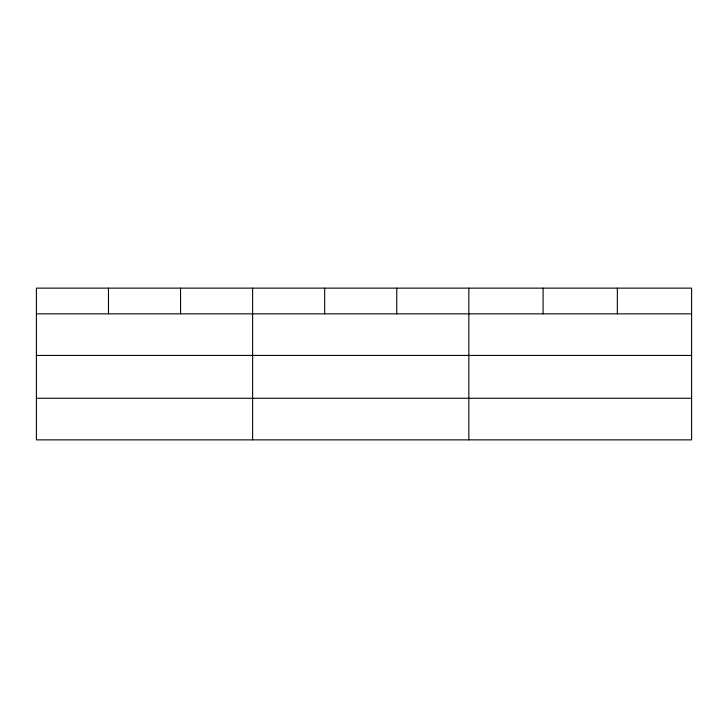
<?xml version="1.0" encoding="UTF-8"?>
<svg xmlns="http://www.w3.org/2000/svg" width="728" height="728" viewBox="0 0 728 728"><rect width="100%" height="100%" fill="white"/><g stroke="black" fill="none" stroke-linecap="round" stroke-linejoin="round"><path stroke-width="1.09" d="M691.6 355.428L691.6 288.133L36.4 288.133L36.4 439.867L691.6 439.867L691.6 355.428L36.4 355.428M36.4 313.841L691.6 313.841M36.4 398.28L691.6 398.28M617.344 288.133L617.344 313.841M543.088 288.133L543.088 313.841M468.832 288.133L468.832 439.867M396.76 288.133L396.76 313.841M324.688 288.133L324.688 313.841M252.616 288.133L252.616 439.867M180.544 288.133L180.544 313.841M108.472 288.133L108.472 313.841"/></g></svg>
